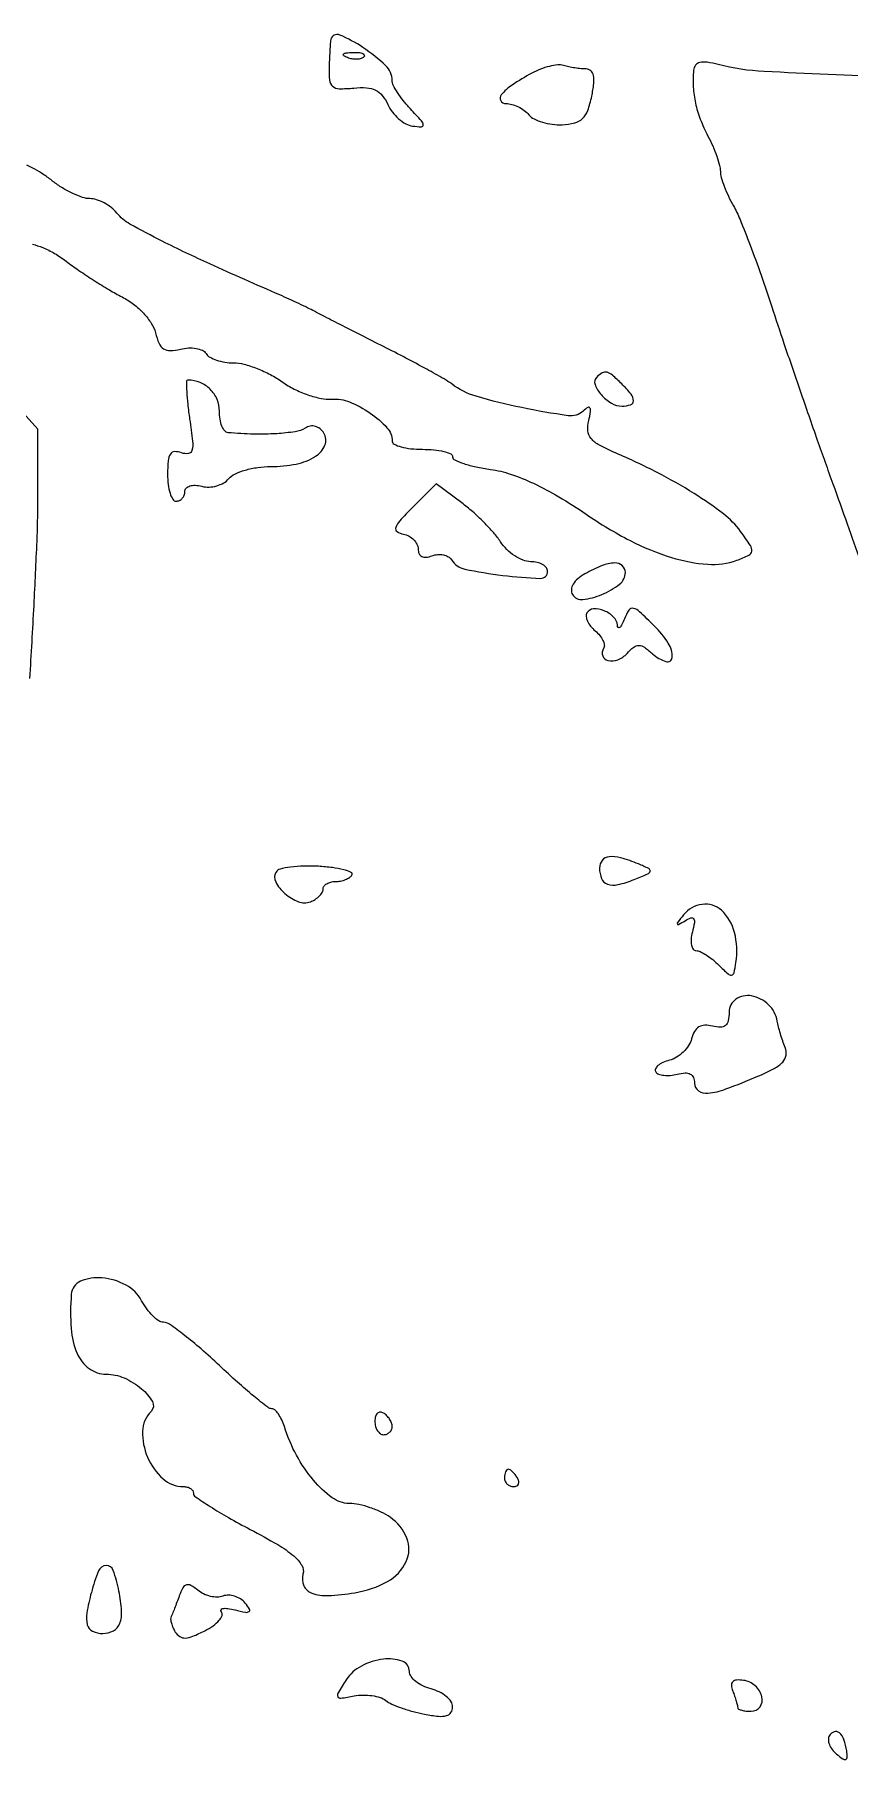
# Model space of a CAD drawing. Extents: x 0 to 5034, y 0 to 2560.
# Drawn here: x 2894.6 to 2988.9, y 535.4 to 735 of the extents above; entities that cross this region are included whole.
import ezdxf

# ---------------------------------------------------------------- set-up
doc = ezdxf.new("R2010")
doc.units = 0

msp = doc.modelspace()

# ---------------------------------------------------------------- linework, layer by layer
for points in [[(2928.9, 734.411516, 0.041262), (2928.856297, 734.133479, 0.002647), (2928.80031, 733.31307, 0.003858), (2928.746245, 732.333333, 0.002862), (2928.701056, 731.25, 0.031642), (2928.743462, 729.697024, 0.194774), (2929.102234, 728.999896, 0.17868), (2929.865808, 728.714972, 0.025938), (2931.551056, 728.796515, -0.039806), (2933.035454, 728.827162, -0.098915), (2934.081901, 728.553133, -0.112753), (2934.859985, 727.926674, -0.061372), (2935.5, 726.872847, 0.058391), (2936.020154, 726.004796, 0.050167), (2936.751383, 725.230414, 0.052662), (2937.572007, 724.658605, 0.092173), (2938.355772, 724.399292, 0.025774), (2939.400009, 724.311204, 0.461197), (2939.600262, 724.530887, 0.152738), (2939.392499, 724.986035, 0.005708), (2938.105772, 726.387411, -0.021014), (2937.299658, 727.321164, -0.024582), (2936.61857, 728.273192, -0.024624), (2936.129633, 729.122016, -0.118896), (2936, 729.659464, 0.206189), (2935.260689, 731.376049, 0.041928), (2932.613337, 733.489125, 0.04876), (2929.925711, 734.930912, 0.460848)], [(2932.729167, 732.395833, -0.126455), (2932.402231, 732.202593, -0.060344), (2931.916927, 732.123424, -0.05415), (2931.359369, 732.160852, -0.051402), (2930.8125, 732.316886, -0.054073), (2930.395823, 732.538436, -0.470617), (2930.37858, 732.720685, -0.168741), (2930.670344, 732.862007, -0.018894), (2931.416667, 732.921053, -0.028489), (2932.112848, 732.910055, -0.077125), (2932.592839, 732.799335, -0.208169), (2932.77538, 732.614691, -0.296942)], [(2952.165816, 730.516005, 0.019809), (2949.889701, 729.143443, 0.071146), (2948.622193, 728.022057, 0.315162), (2948.559843, 727.359444, 0.269773), (2949.177555, 727, -0.068686), (2949.859727, 726.905844, -0.044569), (2950.605086, 726.622397, -0.044182), (2951.297563, 726.206573, -0.062327), (2951.821944, 725.714544, 0.102283), (2952.428597, 725.229744, 0.044223), (2953.392689, 724.842468, 0.041303), (2954.527647, 724.599345, 0.04308), (2955.671052, 724.550884, 0.048846), (2957.131673, 724.758747, 0.132009), (2958.042429, 725.258045, 0.117311), (2958.642953, 726.188247, 0.034507), (2959.100364, 727.83634, 0.021718), (2959.33656, 729.315841, 0.079156), (2959.29571, 730.263005, 0.159928), (2958.993655, 730.792696, 0.185942), (2958.455488, 731, -0.024219), (2957.864649, 731.028635, -0.013627), (2957.151862, 731.117555, -0.013576), (2956.43558, 731.246797, -0.021564), (2955.831787, 731.400189, 0.097478), (2955.159183, 731.46602, 0.034986), (2954.205546, 731.305537, 0.033108), (2953.1573, 730.97799, 0.033507)], [(2912.55421, 690.48707, -0.008551), (2912.89255, 687.933885, -0.088042), (2912.827987, 686.876501, -0.309376), (2912.41196, 686.501101, -0.125768), (2911.615483, 686.594059, 0.098509), (2910.825227, 686.72973, 0.246937), (2910.330107, 686.452423, 0.123776), (2910.065674, 685.679812, 0.020869), (2910, 684.106989, 0.030514), (2910.07271, 682.916681, 0.047377), (2910.29375, 681.912678, 0.060318), (2910.615437, 681.214713, 0.260256), (2911, 681, 0.110888), (2911.381489, 681.085658, 0.100006), (2911.70625, 681.32801, 0.094768), (2911.924089, 681.690287, 0.088331), (2912, 682.116631, -0.195918), (2912.156808, 682.501459, -0.125355), (2912.5746, 682.756185, -0.086954), (2913.208892, 682.835653, -0.051782), (2913.963232, 682.719866, 0.07314), (2914.800302, 682.62762, 0.059932), (2915.690284, 682.767579, 0.061545), (2916.496486, 683.107144, 0.089361), (2917.085677, 683.603235, -0.111555), (2917.784167, 684.14074, -0.03828), (2918.987258, 684.5897, -0.035788), (2920.435093, 684.896932, -0.034402), (2921.931315, 685, 0.04958), (2924.896967, 685.294796, 0.091147), (2927.142829, 686.191688, 0.15661), (2928.21674, 687.470933, 0.242211), (2928.093146, 688.878115, 0.082095), (2927.652126, 689.374207, 0.104372), (2927.10785, 689.652246, 0.108935), (2926.516008, 689.680248, 0.096256), (2925.937623, 689.461449, -0.101307), (2924.76985, 689.032994, -0.022215), (2922.631825, 688.807021, -0.021119), (2919.978913, 688.757549, -0.01489), (2917, 688.916667, -0.207628), (2916.616845, 689.122308, -0.071366), (2916.29375, 689.678468, -0.056312), (2916.073375, 690.470761, -0.039717), (2916, 691.393011, 0.098711), (2915.72373, 692.778761, 0.099528), (2914.937501, 693.948022, 0.099031), (2913.756669, 694.726747, 0.096697), (2912.35694, 695, 0.414517), (2912.191165, 694.834053, 0.010663), (2912.2171, 693.674327, 0.016536), (2912.329126, 692.217644, 0.009757)], [(2959.675343, 695.342009, 0.291224), (2959.486735, 694.493106, 0.09391), (2960.17491, 693.333031, 0.078815), (2961.375101, 692.34085, 0.134171), (2962.622445, 692, 0.078412), (2963.605308, 692.155091, 0.33073), (2963.930848, 692.612076, 0.166866), (2963.653708, 693.370075, 0.026054), (2962.571429, 694.571429, 0.016543), (2961.498927, 695.575213, 0.115302), (2960.869577, 695.910611, 0.197738), (2960.325187, 695.839224, 0.066239)], [(2938.342943, 680.252034, 0.010597), (2936.874353, 678.719839, 0.104257), (2936.42081, 677.954998, 0.334295), (2936.574934, 677.48638, 0.104772), (2937.299598, 677.180819, -0.075086), (2937.949374, 676.950864, -0.075617), (2938.500507, 676.539679, -0.0816), (2938.871427, 676.015729, -0.113785), (2939, 675.458061, 0.104642), (2939.113001, 674.924028, 0.176781), (2939.426772, 674.598492, 0.143641), (2939.932642, 674.512424, 0.062482), (2940.600925, 674.677102, -0.069132), (2941.262855, 674.830946, -0.073384), (2941.927758, 674.793548, -0.081406), (2942.493695, 674.577195, -0.12302), (2942.869698, 674.210833, 0.20551), (2944.397725, 673.138661, 0.021675), (2948.796344, 672.414689, 0.019833), (2953.159825, 672.06432, 0.426115), (2954, 672.871169, 0.170677), (2953.848571, 673.301858, 0.094223), (2953.419272, 673.668406, 0.074749), (2952.779307, 673.91633, 0.05515), (2952.023053, 674, -0.095459), (2951.156155, 674.167028, -0.05075), (2950.184115, 674.675674, -0.047936), (2949.262038, 675.420267, -0.053965), (2948.538978, 676.300167, 0.034595), (2947.751288, 677.338042, 0.016254), (2946.601374, 678.570242, 0.016018), (2945.307753, 679.788465, 0.021683), (2944.059271, 680.798058), (2941.086691, 682.995782)], [(2958.32145, 672.59536, 0.047345), (2957.487982, 672.023808, 0.083588), (2956.946658, 671.391835, 0.114473), (2956.743209, 670.764386, 0.161167), (2956.878575, 670.19647, 0.290608), (2958.067339, 669.619904, 0.070517), (2960.279915, 670.196316, 0.067389), (2962.328507, 671.397247, 0.22881), (2962.992198, 672.75, 0.220818), (2962.630174, 673.542679, 0.18735), (2961.754011, 673.84996, 0.088586), (2960.291581, 673.538549, 0.03)], [(2958.543035, 668.069633, 0.171697), (2958.453396, 667.656168, 0.076781), (2958.609225, 667.113933, 0.062767), (2958.97305, 666.531651, 0.048595), (2959.5, 666, -0.047102), (2960.0282, 665.470255, -0.061499), (2960.39539, 664.893536, -0.075522), (2960.556776, 664.359282, -0.175823), (2960.472678, 663.955791, 0.224982), (2960.376887, 663.096194, 0.263877), (2960.983991, 662.560289, 0.147665), (2962.139806, 662.659954, 0.112834), (2963.190053, 663.384567, -0.040664), (2963.967202, 664.104762, -0.171831), (2964.55971, 664.304906, -0.150465), (2965.193965, 664.099447, -0.029048), (2966.150723, 663.341391, 0.099486), (2967.697775, 662.435362, 0.497424), (2968.406646, 662.911726, 0.16024), (2967.961681, 664.572094, 0.051491), (2966.331918, 666.577173, 0.008795), (2964.640022, 668.210572, 0.130301), (2963.91921, 668.596043, 0.314363), (2963.402488, 668.391317, 0.052643), (2962.883091, 667.39174, -0.020786), (2962.591103, 666.730085, -0.092575), (2962.33804, 666.391458, -0.423489), (2962.168921, 666.401073, -0.164307), (2962.070285, 666.643011, 0.185099), (2961.635386, 667.597658, 0.09855), (2960.534438, 668.320235, 0.108225), (2959.320135, 668.527093, 0.247459)], [(2922.552864, 638.085536, 0.267006), (2922.516624, 636.944027, 0.092267), (2923.585424, 635.606306, 0.084339), (2925.154868, 634.656144, 0.187791), (2926.528939, 634.649478, 0.049236), (2927.091644, 634.931643, 0.054448), (2927.567876, 635.310478, 0.06169), (2927.893226, 635.723851, 0.136737), (2928, 636.106989, -0.15858), (2928.110813, 636.447594, -0.097032), (2928.423289, 636.737678, -0.078855), (2928.889926, 636.933547, -0.060079), (2929.440983, 637, 0.047376), (2930.026119, 637.055568, 0.046756), (2930.593041, 637.220312, 0.050751), (2931.060637, 637.462363, 0.111475), (2931.339373, 637.75, 0.452816), (2931.243692, 638.056339, 0.041067), (2930.388619, 638.354569, 0.031854), (2929.091838, 638.603711, 0.016853), (2927.460446, 638.754916, 0.02051), (2925.757988, 638.785061, 0.02807), (2924.230106, 638.663439, 0.027605), (2923.02463, 638.430656, 0.195243)], [(2960, 638.559017, 0.098801), (2960.245336, 637.329572, 0.216905), (2960.932119, 636.690181, 0.13958), (2962.132315, 636.635997, 0.036008), (2964, 637.222423, 0.007336), (2965.583903, 637.875147, 0.227833), (2965.855619, 638.186694, 0.362893), (2965.716482, 638.492466, 0.014107), (2964.5, 639.034724, 0.027445), (2962.471124, 639.743825, 0.096972), (2961.102411, 639.864608, 0.196906), (2960.315804, 639.44083, 0.173665)], [(2969.734124, 633.141375, 0.004825), (2969.0541, 632.284124, 0.231961), (2969.010563, 632.074844, 0.491953), (2969.139981, 632.019261, 0.008424), (2969.907524, 632.464413, -0.04818), (2970.582612, 632.787297, -0.350314), (2970.900281, 632.680588, -0.190204), (2970.989278, 632.234449, -0.019192), (2970.751143, 631.156372, 0.040991), (2970.606045, 630.330136, 0.070502), (2970.640117, 629.633434, 0.106633), (2970.837261, 629.169865, 0.243718), (2971.165048, 629, -0.111694), (2971.652222, 628.889796, -0.030233), (2972.348706, 628.504426, -0.029026), (2973.10699, 627.958646, -0.026512), (2973.821429, 627.312938, 0.011439), (2974.878415, 626.298126, 0.229055), (2975.294887, 626.173016, 0.307144), (2975.574148, 626.435537, 0.018464), (2975.795379, 627.628483, 0.097028), (2975.632115, 631.099004, 0.149162), (2974.105994, 633.664703, 0.222207), (2971.883894, 634.353895, 0.190755)], [(2975, 621.883369, -0.048003), (2974.903774, 620.883387, -0.171048), (2974.583073, 620.336893, -0.184254), (2974.008506, 620.135665, -0.05712), (2973.086251, 620.267194, 0.06974), (2972.200846, 620.370834, 0.130312), (2971.512419, 620.171462, 0.128081), (2971.005505, 619.653856, 0.066199), (2970.660464, 618.809613, -0.080305), (2970.311842, 618.020584, -0.056149), (2969.69284, 617.268277, -0.055536), (2968.912547, 616.66373, -0.073238), (2968.08546, 616.312097, 0.040357), (2967.33031, 616.047986, 0.071473), (2966.772354, 615.698315, 0.111229), (2966.490108, 615.324502, 0.24969), (2966.512243, 614.98019, 0.169716), (2966.841904, 614.713064, 0.059276), (2967.445336, 614.574095, 0.050566), (2968.199883, 614.568895, 0.040428), (2969.000996, 614.710511, -0.047928), (2969.898961, 614.85542, -0.136473), (2970.513302, 614.726366, -0.179307), (2970.872741, 614.33083, -0.095988), (2971, 613.674049, 0.243965), (2971.462408, 612.78276, 0.182369), (2972.551902, 612.501243, 0.062246), (2974.638852, 612.994833, 0.011333), (2978.337767, 614.468974, 0.020134), (2980.215612, 615.358008, 0.08278), (2981.216011, 616.11476, 0.153167), (2981.596903, 616.895231, 0.133993), (2981.491147, 617.800091, -0.013204), (2981.212695, 618.548155, -0.009682), (2980.942071, 619.39133, -0.009796), (2980.716833, 620.20009, -0.021339), (2980.583006, 620.829968, 0.161154), (2979.574953, 622.737112, 0.145644), (2977.585913, 623.761889, 0.200093), (2975.786837, 623.381285, 0.246664)], [(2898.858595, 589.25, 0.037091), (2898.832814, 585.271655, 0.086273), (2899.538587, 582.384965, 0.131933), (2900.927299, 580.647356, 0.159889), (2902.899938, 580, -0.103289), (2904.958691, 579.570121, -0.070749), (2906.996875, 578.31219, -0.090949), (2908.239752, 576.82207, -0.336719), (2908.084271, 575.684271, 0.192079), (2907.104079, 573.403277, 0.108781), (2907.681622, 570.406423, 0.107681), (2909.47235, 567.906692, 0.185752), (2911.828741, 567, -0.063088), (2912.276567, 566.943269, -0.081151), (2912.655943, 566.776588, -0.098295), (2912.909806, 566.5295, -0.151893), (2913, 566.239449, 0.247965), (2913.221596, 565.820096, 0.007424), (2914.928478, 564.69276, 0.013144), (2917.048896, 563.414323, 0.008502), (2919.565031, 562.042131, -0.011257), (2922.760657, 560.27647, -0.043875), (2924.603436, 558.974794, -0.081947), (2925.529263, 557.885793, -0.201887), (2925.67554, 556.867265, 0.166979), (2925.777154, 555.517245, 0.208416), (2926.685068, 554.664943, 0.099685), (2928.598851, 554.387142, 0.026236), (2931.692335, 554.719487, 0.085886), (2935.442229, 556.007415, 0.158985), (2937.62239, 558.332322, 0.20819), (2937.696367, 561.028378, 0.145182), (2935.777494, 563.443296, 0.043126), (2934.742165, 564.042722, 0.028481), (2933.465397, 564.555151, 0.02866), (2932.156802, 564.913679, 0.048379), (2931.027494, 565.042326, -0.155729), (2929.047185, 565.711178, -0.058848), (2926.888779, 567.731065, -0.051819), (2924.92774, 570.613365, -0.046672), (2923.519549, 573.938407, 0.032372), (2923.211555, 574.727678, 0.043099), (2922.827224, 575.394407, 0.049607), (2922.427547, 575.861103, 0.193219), (2922.081535, 576, -0.167839), (2921.588669, 576.17024, -0.005738), (2919.971813, 577.46875, -0.010209), (2918.086884, 579.084077, -0.006885), (2916, 581, 0.01035), (2913.884495, 582.915355, 0.014475), (2911.911155, 584.53125, 0.010762), (2910.222354, 585.7773, 0.154754), (2909.520057, 586, -0.151679), (2908.974123, 586.169513, -0.044849), (2908.292175, 586.734375, -0.040492), (2907.599142, 587.543196, -0.034042), (2907, 588.5, 0.148219), (2905.197646, 590.301293, 0.100069), (2902.39402, 591.14201, 0.126096), (2899.928856, 590.7467, 0.276838)], [(2934, 574.559017, 0.062283), (2934.074545, 573.962904, 0.080552), (2934.29375, 573.457961, 0.097988), (2934.618621, 573.120018, 0.153634), (2935, 573, 0.092995), (2935.381732, 573.071618, 0.096318), (2935.70625, 573.276414, 0.099231), (2935.923444, 573.581949, 0.105429), (2936, 573.940983, 0.089642), (2935.926698, 574.346558, 0.053229), (2935.70625, 574.7871, 0.051032), (2935.382515, 575.193797, 0.06081), (2935, 575.5, 0.139169), (2934.620352, 575.607943, 0.191142), (2934.29375, 575.478525, 0.138808), (2934.073267, 575.110654, 0.066118)], [(2949, 568, 0.105053), (2949.081062, 567.618444, 0.099167), (2949.311086, 567.29375, 0.09642), (2949.654762, 567.076123, 0.093332), (2950.059017, 567, 0.108972), (2950.413961, 567.078288, 0.182303), (2950.6254, 567.29375, 0.161196), (2950.656512, 567.6179, 0.082592), (2950.5, 568, 0.029505), (2950.231006, 568.382774, 0.035638), (2949.933975, 568.70625, 0.038439), (2949.65171, 568.934461, 0.151918), (2949.440983, 569, 0.210953), (2949.272352, 568.92554, 0.081139), (2949.129539, 568.70625, 0.061769), (2949.032345, 568.382849, 0.042167)], [(2901.175399, 554.75, 0.022761), (2900.644609, 552.369949, 0.11193), (2900.711613, 551.004232, 0.214777), (2901.323088, 550.270971, 0.113633), (2902.5, 550, 0.123981), (2903.727988, 550.309249, 0.180042), (2904.458426, 551.140187, 0.10909), (2904.677424, 552.613797, 0.031913), (2904.370541, 554.897294, 0.034346), (2903.714399, 557.304968, 0.331983), (2902.889164, 557.863508, 0.292683), (2902.017927, 557.247387, 0.030226)], [(2911.357641, 554.362624, -0.003616), (2911.082129, 553.60935, -0.004018), (2910.805062, 552.886246, -0.003723), (2910.559274, 552.27335, -0.020869), (2910.411791, 551.952254, 0.142608), (2910.3555, 551.657967, 0.042532), (2910.437899, 551.203398, 0.038847), (2910.622744, 550.684139, 0.033495), (2910.893616, 550.172132, 0.112893), (2911.409762, 549.64872, 0.153769), (2912.045925, 549.477847, 0.088192), (2912.934359, 549.675277, 0.020998), (2914.312499, 550.318345, 0.033504), (2915.278076, 550.904466, 0.058834), (2915.973303, 551.526734, 0.08904), (2916.312792, 552.085993, 0.285244), (2916.234866, 552.496117, -0.291904), (2916.192239, 552.736547, -0.264111), (2916.393592, 552.893404, -0.07361), (2916.966476, 552.892504, -0.02332), (2917.807151, 552.726325, 0.012237), (2919.03228, 552.455811, 0.198997), (2919.436925, 552.537844, 0.407803), (2919.495295, 552.820723, 0.030455), (2918.984038, 553.519233, 0.07619), (2918.444229, 553.99843, 0.067292), (2917.7629, 554.318787, 0.069998), (2917.049029, 554.437928, 0.098317), (2916.414152, 554.328683, -0.092468), (2915.754588, 554.207302, -0.056103), (2914.964011, 554.298223, -0.05366), (2914.170349, 554.573452, -0.063008), (2913.499098, 555.000748, 0.04024), (2912.703105, 555.559797, 0.208301), (2912.181494, 555.623286, 0.200096), (2911.766319, 555.28439, 0.036975)], [(2930.692528, 544.65349, 0.008152), (2929.729441, 543.130018, 0.252526), (2929.70664, 542.697929, 0.328625), (2930.046215, 542.515145, 0.011917), (2931.583264, 542.771166, -0.043015), (2932.604309, 542.876611, -0.038935), (2933.6637, 542.812014, -0.041134), (2934.605819, 542.600396, -0.090865), (2935.255746, 542.258389, 0.062244), (2935.950286, 541.840822, 0.019105), (2937.089188, 541.387543, 0.018793), (2938.414491, 540.973233, 0.019547), (2939.75, 540.665713, 0.020172), (2941.353621, 540.428444, 0.09013), (2942.297668, 540.49769, 0.184959), (2942.804653, 540.858697, 0.147617), (2943, 541.505948, 0.149321), (2942.815676, 542.109394, 0.070902), (2942.265625, 542.718528, 0.060706), (2941.456252, 543.241308, 0.051627), (2940.5, 543.589356, -0.049341), (2939.543644, 543.932511, -0.059134), (2938.734375, 544.44128, -0.069524), (2938.183419, 545.029615, -0.15466), (2938, 545.608408, 0.317582), (2937.155746, 546.803536, 0.118222), (2934.99691, 547.031948, 0.087411), (2932.434256, 546.227083, 0.128719)], [(2975.422607, 543.341088, -0.0085), (2975.64368, 542.734339, -0.010175), (2975.830391, 542.15557, -0.009031), (2975.968458, 541.663687, -0.063984), (2976, 541.418213, 0.287711), (2976.101391, 541.256595, 0.047639), (2976.462164, 541.12285, 0.039865), (2976.970411, 541.030302, 0.025113), (2977.573324, 541, 0.240798), (2978.580751, 541.515037, 0.221569), (2978.801156, 542.664136, 0.149297), (2978.029843, 543.942195, 0.14759), (2976.672607, 544.578399, 0.048014), (2975.870036, 544.618011, 0.185499), (2975.421407, 544.421171, 0.22324), (2975.269025, 544.005296, 0.069701)], [(2986.611146, 538.179838, 0.14929), (2986.4922, 537.727586, 0.082515), (2986.608881, 537.163196, 0.069725), (2986.935862, 536.575529, 0.057839), (2987.430717, 536.057499, 0.019148), (2988.164781, 535.494308, 0.231359), (2988.506105, 535.438726, 0.335379), (2988.675915, 535.671466, 0.032229), (2988.615318, 536.415248, 0.04703), (2988.295141, 537.725197, 0.12951), (2987.769411, 538.508192, 0.268114), (2987.174461, 538.62756, 0.174572)]]:
    msp.add_lwpolyline(points, format="xyb", close=True)
for points in [[(2993.905824, 730.088669, -0.00365), (2979.044644, 730.705597, -0.050883), (2973.75, 731.508336, 0.02592), (2972.44931, 731.772429, 0.093156), (2971.606576, 731.740992, 0.170613), (2971.112029, 731.430222, 0.147869), (2970.884846, 730.858408, 0.035023), (2970.856421, 728.905138, 0.040214), (2971.109012, 727.057262, 0.038446), (2971.667752, 725.205784, 0.027728), (2972.558421, 723.239825, -0.017843), (2973.105958, 722.092138, -0.017899), (2973.569644, 720.909522, -0.018039), (2973.899053, 719.851363, -0.065378), (2973.993839, 719.154292, 0.06982), (2974.094207, 718.46208, 0.019628), (2974.441217, 717.424188, 0.019386), (2974.930442, 716.269244, 0.019319), (2975.508177, 715.154292, -0.032268), (2976.266403, 713.593413, -0.00605), (2977.432542, 710.635948, -0.006451), (2978.710877, 707.140281, -0.005863), (2979.941341, 703.5, 0.003079), (2981.356283, 699.235834, 0.001466), (2983.226793, 693.765625, 0.001453), (2985.215082, 688.060023, 0.002065), (2987.018428, 683, -0.001847), (2988.668275, 678.377054, -0.00219), (2990.19173, 673.996875, -0.001904)], [(2894.354348, 710.723109, -0.038519), (2895.551777, 710.337101, -0.035699), (2896.914878, 709.661391, -0.029603), (2898.260205, 708.759118, 0.012541), (2899.735797, 707.694777, 0.008035), (2901.498742, 706.530337, 0.008074), (2903.263306, 705.444806, 0.014941), (2904.735513, 704.630025, -0.044656), (2906.046161, 703.79942, -0.041723), (2907.221112, 702.731945, -0.044269), (2908.120067, 701.577027, -0.08194), (2908.591995, 700.489485, 0.04129), (2909.012105, 699.256693, 0.146149), (2909.545639, 698.624815, 0.157411), (2910.312425, 698.41501, 0.050223), (2911.497388, 698.5887, -0.048163), (2912.420789, 698.72793, -0.055978), (2913.307019, 698.67608, -0.064717), (2914.027837, 698.453474, -0.14818), (2914.449923, 698.081027, 0.127285), (2914.883538, 697.665571, 0.0464), (2915.666906, 697.317552, 0.042283), (2916.634696, 697.079875, 0.039096), (2917.654646, 697, -0.064525), (2918.845787, 696.84564, -0.028737), (2920.353179, 696.354124, -0.027856), (2921.910672, 695.642921, -0.033693), (2923.279088, 694.801272, 0.038723), (2924.654218, 693.974416, 0.031888), (2926.231395, 693.307208, 0.033002), (2927.766473, 692.881577, 0.070251), (2928.993393, 692.802673, -0.115595), (2931.067615, 692.480443, -0.055151), (2933.457303, 691.192038, -0.055786), (2935.399522, 689.501858, -0.187972), (2936, 687.961045, 0.283257), (2936.22855, 687.589983, 0.049718), (2937.028125, 687.282307, 0.041068), (2938.158819, 687.069669, 0.025955), (2939.5, 687, -0.0233), (2940.841344, 686.937461, -0.037232), (2941.971875, 686.746178, -0.043058), (2942.781565, 686.470555, -0.297496), (2943, 686.135924, 0.292563), (2943.23678, 685.765896, 0.027482), (2944.288397, 685.349076, 0.028393), (2945.705145, 684.963616, 0.018166), (2947.386032, 684.670675, -0.047371), (2949.708833, 684.124632, -0.027998), (2952.354434, 683.063217, -0.024266), (2955.280274, 681.517444, -0.016443), (2958.460068, 679.490716, 0.03041), (2963.544153, 676.446391, 0.045596), (2968.330533, 674.492324, 0.054757), (2972.549298, 673.693791, 0.108416), (2975.906692, 674.161187, 0.02276), (2977.293156, 674.747087, 0.254824), (2977.632236, 675.215646, 0.180866), (2977.481209, 675.859341, 0.011137), (2976.334193, 677.498399, 0.070774), (2974.353819, 679.523718, 0.023825), (2970.953787, 681.888265, 0.02185), (2966.681372, 684.313709, 0.017182), (2961.860456, 686.573162, -0.022233), (2959.986464, 687.474651, -0.096249), (2959.034635, 688.25185, -0.150305), (2958.664781, 689.13705, -0.083541), (2958.7465, 690.314384, 0.014724), (2958.967975, 691.371361, 0.175052), (2958.898534, 691.777137, 0.429055), (2958.647901, 691.839565, 0.045114), (2958.114441, 691.428397, -0.226217), (2956.360717, 690.882304, -0.014871), (2950.994525, 691.818987, -0.020409), (2945.717951, 693.129085, -0.091633), (2942.888964, 694.555219, 0.032849), (2942.004182, 695.139992, 0.004122), (2939.998633, 696.262065, 0.004834), (2937.590552, 697.553265, 0.003994), (2935, 698.883962, -0.000561), (2932.401303, 700.196371, -0.000681), (2929.96875, 701.432465, -0.000573), (2927.924343, 702.477783, -0.004735), (2927, 702.962853, 0.009129), (2926.251878, 703.3471, 0.003574), (2925.20625, 703.851004, 0.003536), (2924.067048, 704.380177, 0.004395), (2923, 704.855406, -0.003457), (2914.873292, 708.456522, -0.010361), (2909.390079, 711.069836, -0.011934), (2905.642783, 713.065446, -0.092325), (2904.127555, 714.33483, 0.054523), (2903.473744, 714.972027, 0.0432), (2902.646349, 715.510856, 0.044589), (2901.779794, 715.879048, 0.078325), (2901.012414, 716, -0.08035), (2900.168034, 716.136574, -0.028997), (2899.034749, 716.5875, -0.02787), (2897.828601, 717.234553, -0.029609), (2896.727129, 718, 0.018206), (2895.677263, 718.765647, 0.021202), (2894.625298, 719.4125, 0.020757), (2893.700211, 719.879389, 0.106877)], [(2894.05616, 660.465236, 0.002553), (2894.539296, 668.948441, 0.0025), (2894.886581, 676.366129, 0.010014), (2894.98545, 680.909587), (2895, 689.319174), (2889.444617, 695.409587, -0.001536)]]:
    msp.add_lwpolyline(points, format="xyb")

doc.saveas('drawing.dxf')
